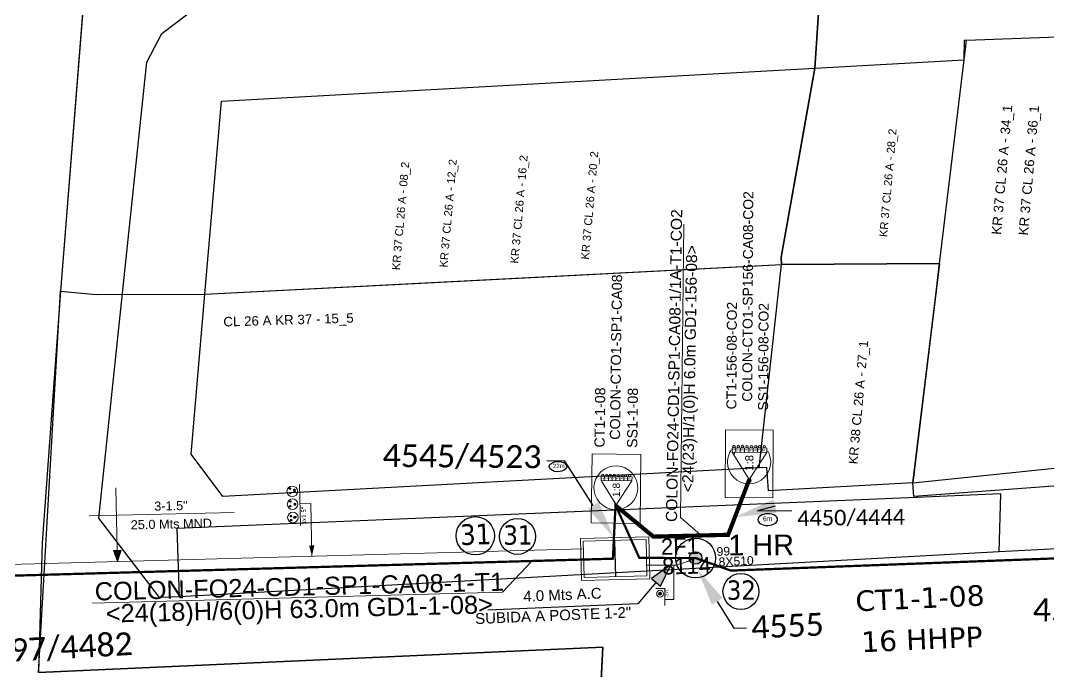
# Model space of a CAD drawing. Header units: millimetres. Extents: x -76.52126 to -76.51707, y 3.41842 to 3.42185.
# Drawn here: x -76.5195716 to -76.5191684, y 3.4200251 to 3.4202805 of the extents above; entities that cross this region are included whole.
import ezdxf
from ezdxf import colors
from ezdxf.entities.mleader import LeaderData, LeaderLine
from ezdxf.enums import TextEntityAlignment as Align
from ezdxf.math import Vec2, Vec3

# ---------------------------------------------------------------- set-up
doc = ezdxf.new("R2010")
doc.units = ezdxf.units.MM
doc.linetypes.add('DASHED', pattern=[0.75, 0.5, -0.25])
for name, color, linetype in [('ABSCISA 24H', 3, 'Continuous'), ('ABSCISA 24H - COUBICADO', 3, 'Continuous'), ('CAM 2F1 ATP', 30, 'Continuous'), ('CARTOGRAFIA', 252, 'Continuous'), ('COBERTURA CTO', 30, 'Continuous'), ('DUC_UTILIZAR', 1, 'Continuous'), ('DUCTO ATP', 6, 'Continuous'), ('DUCTOS ATP', 30, 'Continuous'), ('DUCTOS TLF', 4, 'Continuous'), ('HERRAJERIA', 30, 'Continuous'), ('PLACAS ZONA ABIERTA', 8, 'Continuous'), ('POSTE EMCALI ENERGIA', 7, 'Continuous'), ('PUNTO CARTERA', 7, 'Continuous'), ('PUNTO CARTERA - COUBICADO', 60, 'Continuous'), ('RESERVA F.O 24', 3, 'Continuous'), ('RESERVA F.O 24 - COUBICADO', 3, 'Continuous'), ('SUBIDA A POSTE ATP EXISTENTE', 30, 'Continuous')]:
    doc.layers.add(name, color=color, linetype=linetype)
for name, color, linetype, lineweight in [('CANALIZACION ATP', 30, 'Continuous', 0), ('CB 144 H CAN', 5, 'Continuous', 60), ('CB 24 H AER', 3, 'DASHED', 60), ('CB 24 H CAN', 3, 'Continuous', 60), ('CB 24 H CAN - COUBICADO', 3, 'Continuous', 0), ('CB 288 H CAN_FEE', 15, 'Continuous', 60), ('CB 48 H CAN', 1, 'Continuous', 60), ('CTO CAMARA', 1, 'Continuous', 15), ('CTO CAMARA - COUBICADO', 1, 'Continuous', 15), ('Distancia ATP-CAN', 30, 'Continuous', 20), ('MARQUILLA F.O 24', 3, 'Continuous', 0), ('MARQUILLA F.O 24 - COUBICADO', 3, 'Continuous', 0)]:
    doc.layers.add(name, color=color, linetype=linetype, lineweight=lineweight)
doc.styles.add('Arial', font='arial.ttf')
doc.styles.add('BOOK', font='BKANT.TTF')
doc.styles.add('Legend', font='calibri.ttf')
doc.styles.get("Standard").update_dxf_attribs({"font": 'arial.ttf'})
doc.styles.add('style2', font='verdana.ttf', dxfattribs={"height": 0.1})
doc.styles.add('TAHOMA', font='tahoma.ttf')
doc.styles.add('TEXT CENTRAL OLT', font='tahomabd.ttf', dxfattribs={"height": 1})
doc.styles.add('TEXT SCL GRANDES', font='tahoma.ttf', dxfattribs={"height": 14})
doc.styles.add('TXT CTO Y SS', font='arial.ttf', dxfattribs={"height": 0.5})
doc.linetypes.add('CERCA_LINE', pattern='A,12.7,-5.08,["X",Standard,S=2.54,R=0,X=-2.54,Y=-1.27],-2.08', length=19.86)

# ---------------------------------------------------------------- blocks, each defined once
blk = doc.blocks.new('MARQUILLA 24')
at = {"layer": 'MARQUILLA F.O 24', "style": 'Arial'}
for tag, oblique, p in [('IDENTIFICACIONCABLEFIBRA', 8.300879983380582e-09, (-0.1815160179795968, 0.4101931208408545)), ('CAPACIDADFIBRA', 1.383453351877506e-09, (-0.2074468646844706, -0.5398237440824574))]:
    blk.add_attdef(tag, text='', height=0.7, dxfattribs=dict(at, oblique=oblique)).set_placement(p, align=Align.MIDDLE)
blk = doc.blocks.new('PUNTO CARTERA')
blk.add_circle((-5.020778246489499e-07, 5.015703301580743e-07), 1.85590673389413e-05)
at = {"style": 'TAHOMA'}
blk.add_attdef('11', (-1.506643124571383e-05, -8.025511332387936e-06), '', height=2e-05, dxfattribs=at)
blk = doc.blocks.new('CAM 2F1 ATP')
blk.add_line((-0.0004297534469515085, 0.6309855398721993), (0.0004297534469515085, -0.6309855398721993))
at = {"lineweight": 0}
for points in [[(-1.192588195969436, 0.7301736043735652), (1.191592472531691, 0.731797428983461), (1.192588195969436, -0.730173604373565), (-1.191592472531691, -0.731797428983461)], [(-1.092520110891201, 0.6302417358383536), (1.091660603997298, 0.631729343906045), (1.092520110891201, -0.6302417358383536), (-1.091660603997298, -0.631729343906045)]]:
    blk.add_lwpolyline(points, close=True, dxfattribs=at)
at = {"lineweight": 0, "style": 'BOOK'}
for tag, p in [('2F1', (1.604285785113461, 0.08862887951545417)), ('CODIGO', (1.628815294941887, -0.5982124407310039))]:
    blk.add_attdef(tag, p, '', height=0.5725093120969081, rotation=0.03902316617520105, dxfattribs=at)
blk = doc.blocks.new('POSTE EMCALI ENERGIA')
h = blk.add_hatch(color=0)
h.dxf.hatch_style = 1
edge = h.paths.add_edge_path()
edge.add_arc((0, 0), 0.4317225846467996, 0, 360)
at = {"color": 0}
for radius in [1.37560418800724, 0.4317225846467996]:
    blk.add_circle((0, 0), radius, dxfattribs=at)
for tag, p in [('NODO', (1.750531847689672, -1.245275313217235)), ('CONSEC', (1.750531847689672, -2.745275313217235))]:
    blk.add_attdef(tag, p, '', height=1, dxfattribs=at)
blk = doc.blocks.new('*U25')
at = {"layer": 'CTO CAMARA', "lineweight": 0}
h = blk.add_hatch(color=256, dxfattribs=at)
h.dxf.hatch_style = 1
edge = h.paths.add_edge_path()
edge.add_arc((1.325059926928549, -0.06775560511829948), 0.05471359921872897, -0.1242499693410087, 359.875750030659)
edge = h.paths.add_edge_path()
edge.add_arc((1.324644444462019, -0.259348042553337), 0.05471359921872897, -0.1242499693410087, 359.875750030659)
edge = h.paths.add_edge_path()
edge.add_arc((1.324257713577772, -0.4376821931209696), 0.05471359921872897, -0.1242499693410087, 359.875750030659)
edge = h.paths.add_edge_path()
edge.add_arc((1.323829743126707, -0.6350332451515994), 0.05471359921872897, -0.1242499693410087, 359.875750030659)
edge = h.paths.add_edge_path()
edge.add_arc((1.323402879320893, -0.8318739871731067), 0.05471359921872897, -0.1242499693410087, 359.875750030659)
edge = h.paths.add_edge_path()
edge.add_arc((1.322995082815996, -1.019922178480793), 0.05471359921872897, -0.1242499693410087, 359.875750030659)
edge = h.paths.add_edge_path()
edge.add_arc((1.322645065001555, -1.181326742130707), 0.05471359921872897, -0.1242499693410087, 359.875750030659)
edge = h.paths.add_edge_path()
edge.add_arc((1.322190041540005, -1.391152814495636), 0.05471359921872897, -0.1242499693410087, 359.875750030659)
h = blk.add_hatch(color=1, dxfattribs=at)
h.dxf.hatch_style = 1
edge = h.paths.add_edge_path()
edge.add_arc((-0.1690040834108331, -0.7473289078032774), 0.05194566183112925, -0.1242499693410087, 359.875750030659)
at = {"layer": 'CTO CAMARA', "color": 1, "lineweight": 0}
for p, q in [((-0.1196403941688686, -0.7434000519422153), (1.070323072090815, 0.01119598443480463)), ((1.067039100031804, -1.503150015554647), (1.070323072090815, 0.01119598443480463)), ((1.070323072090815, 0.01119598443480463), (1.270505792351454, 0.01076187330033385)), ((1.270505792351454, 0.01076187330033385), (1.267221820292442, -1.503584126689114)), ((1.270164294645745, -0.1467137919467252), (1.270505792351454, 0.01076187330033385)), ((1.069547778529217, -0.346317015897176), (1.269730498789856, -0.3467511270316468)), ((1.069981574385107, -0.146279680812258), (1.270164294645745, -0.1467137919467252)), ((-0.1196403941688686, -0.7434000519422153), (1.067039100031804, -1.503150015554647)), ((1.068338687597848, -0.9038680494142906), (1.268521407858486, -0.9043021605487578)), ((1.068754023218143, -0.7123433275392461), (1.268936743478782, -0.7127774386737133)), ((1.069141671512824, -0.5335861292730417), (1.269324391773463, -0.534020240407509)), ((1.267221820292442, -1.503584126689114), (1.067039100031804, -1.503150015554647)), ((1.067517243447265, -1.282662582770955), (1.267699963707903, -1.283096693905422)), ((1.067914120345849, -1.099649776005569), (1.268096840606487, -1.100083887140036))]:
    blk.add_line(p, q, dxfattribs=at)
at = {"layer": 'CTO CAMARA', "color": 2, "lineweight": 0, "true_color": 0xf1eb1f}
blk.add_lwpolyline([(-1.022835817502695, 0.4658907759245174), (2.366642744115293, 0.4658907759245174), (2.366642744115293, -1.927156167135918), (-1.022835817502695, -1.927156167135918)], close=True, dxfattribs=at)
at = {"layer": 'CTO CAMARA', "color": 1, "lineweight": 0}
for centre in [(1.324246300713624, -0.4380211975662878), (1.324633031597883, -0.259687046993113), (1.325048514064401, -0.06809460956361768), (1.322983669951871, -1.020261182915027), (1.323391466456769, -0.8322129916073404), (1.323818330262583, -0.6353722495858332), (1.32217862867588, -1.39149181892987), (1.322633652137418, -1.181665746570483)]:
    blk.add_circle(centre, 0.05471359921872897, dxfattribs=at)
at = {"layer": 'CTO CAMARA', "color": 2, "lineweight": 0, "true_color": 0xf1eb1f}
blk.add_ellipse((0.7157520878451802, -0.7186585830625329), major_axis=(-0.572424804231445, 0.9095449614430965), ratio=0.9999999690973763, start_param=4.159629210123316, end_param=10.4428145173029, dxfattribs=at)
at = {"layer": 'CTO CAMARA', "lineweight": 0, "attachment_point": 1, "rotation": 359.875750030659}
for s, width, heights, insert, char_height in [('\\pxsm0.95;1\\P2\\P3\\P4\\P5\\P6\\P7\\P8', 12.01395749957801, [52.35627762601921], (1.139897655768249, -0.008004694905688226), 0.1174596764261007), ('1:8', 8.215003159624752, [0], (0.2624398250029696, -0.5588999283113925), 0.3585048917005609)]:
    blk.add_mtext_dynamic_manual_height_columns(s, width=width, gutter_width=4.760265510852324, heights=heights, dxfattribs=dict(at, insert=insert, char_height=char_height))
at = {"layer": 'CTO CAMARA', "lineweight": 0, "style": 'TXT CTO Y SS'}
for tag, p in [('CTONAME', (2.681369665861634, -0.136703881034486)), ('OSPCTONAME', (3.073088283560687, -0.8875995007968848)), ('SSNAME', (2.682492887513054, -1.73835638889818))]:
    blk.add_attdef(tag, p, '', height=0.5, dxfattribs=at)
blk = doc.blocks.new('*U38')
at = {"layer": 'Distancia ATP-CAN'}
h = blk.add_hatch(color=256, dxfattribs=at)
h.dxf.hatch_style = 1
h.paths.add_polyline_path([(0.006538221694514754, 0.5053123597745937), (0.02635002186374757, 0.5668137986605174), (-0.016396207781383, 0.5657188689900722)])
for points in [[(0.004976907041182282, 0.566266333825295), (-0.003840937524441111, 0.9105163975065164)], [(-0.1499508159328696, 0.7567246440492059), (0.6452837780359657, 0.7770942990838008)]]:
    blk.add_lwpolyline(points, dxfattribs=at)
blk.add_lwpolyline([(-0.01639620778138299, 0.5657188689900722), (0.02635002186374757, 0.5668137986605174), (0.006538221694514747, 0.5053123597745937)], close=True, dxfattribs=at)
at = {"layer": 'Distancia ATP-CAN', "linetype": 'CERCA_LINE', "ltscale": 0.5}
for tag, p in [('DUCTOS', (0.2993895068624802, 0.7882408987469119)), ('TOTAL', (0.3019501318787744, 0.6882736881249992))]:
    blk.add_attdef(tag, text='', height=0.04999999999999999, rotation=1.467290438801837, dxfattribs=at).set_placement(p, align=Align.CENTER)
at = {"layer": 'Distancia ATP-CAN', "linetype": 'CERCA_LINE', "ltscale": 0.5, "flags": 1}
for tag, rotation, p in [('A.C', 1.467290438801837, (0.3034865068885508, 0.6282933617518506)), ('A.D', 1.467290438801837, (0.3050228818983273, 0.5683130353787025)), ('A.T', 354.8594824787784, (0.2754977398819959, 0.4747317219280265))]:
    blk.add_attdef(tag, text='', height=0.02999999999999999, rotation=rotation, dxfattribs=at).set_placement(p, align=Align.CENTER)
blk = doc.blocks.new('*U37')
at = {"layer": 'DUCTO ATP'}
h = blk.add_hatch(color=0, dxfattribs=at)
h.dxf.hatch_style = 1
h.paths.add_polyline_path([(-2.985141617888664, -0.6042334001163474), (-2.385141617888664, -0.4542334001163474), (-2.385141617888664, -0.7542334001163474)])
at = {"layer": 'DUCTO ATP', "color": 0, "lineweight": 13, "ltscale": 0.13}
blk.add_lwpolyline([(1.107376359781028, 0), (-1.243818729771647, 0)], dxfattribs=at)
at = {"layer": 'DUCTO ATP', "color": 0, "linetype": 'Continuous', "lineweight": 13}
for points in [[(-0.0009702597653813427, -0.6081425711984594), (-0.0009702597653813427, 0)], [(-2.985141617888664, -0.6042334001163474), (-0.0009702597653813427, -0.6081425711984594)]]:
    blk.add_lwpolyline(points, dxfattribs=at)
at = {"layer": 'DUCTO ATP', "lineweight": 5}
for centre in [(-0.7723554384106137, 0.4244526188031159), (-0.01631735676028256, 0.4244526188031159), (0.7147962849189753, 0.4244526188031159)]:
    blk.add_circle(centre, 0.3, dxfattribs=at)
at = {"layer": 'DUCTO ATP', "color": 0, "lineweight": 5}
for centre in [(-0.7723554384106137, 0.4244526188031159), (-0.01631735676028256, 0.4244526188031159), (0.7147962849189753, 0.4244526188031159)]:
    blk.add_circle(centre, 0.3, dxfattribs=at)
at = {"layer": 'CB 144 H CAN', "style": 'TEXT CENTRAL OLT'}
for tag, p in [('1-FO144', (-0.7523556293151444, 0.08189947944828901)), ('2-FO144', (-0.0121723592205365, 0.08223088731481276)), ('3-FO144', (0.7977648562896986, 0.09810537127640373))]:
    blk.add_attdef(tag, text='', height=0.4, dxfattribs=at).set_placement(p, align=Align.CENTER)
at = {"layer": 'CB 24 H CAN', "style": 'TEXT CENTRAL OLT'}
for tag, p in [('1-FO24', (-0.9171541704471409, 0.3247838459023011)), ('2-FO24', (-0.1309397963869423, 0.3588511753707948)), ('3-FO24', (0.6177379512382877, 0.3267974882463953))]:
    blk.add_attdef(tag, text='', height=0.4, dxfattribs=at).set_placement(p, align=Align.CENTER)
at = {"layer": 'CB 288 H CAN_FEE', "style": 'TEXT CENTRAL OLT'}
for tag, p in [('1-FO288', (-0.7780896570322975, 0.1329571390732571)), ('2-FO288', (-0.0380266784135701, 0.08693616394874937)), ('3-FO288', (0.7223768544146827, 0.0909010077268757))]:
    blk.add_attdef(tag, text='', height=0.4, dxfattribs=at).set_placement(p, align=Align.CENTER)
at = {"layer": 'CB 48 H CAN', "style": 'TEXT CENTRAL OLT'}
for tag, p in [('1-FO48', (-0.6977269022283772, 0.3279586819809008)), ('2-FO48', (0.1383467982891893, 0.3407891302691581)), ('3-FO48', (0.8697452194046043, 0.3510047489741837))]:
    blk.add_attdef(tag, text='', height=0.4, dxfattribs=at).set_placement(p, align=Align.CENTER)
at = {"layer": 'DUCTO ATP', "color": 0, "ltscale": 8, "insert": (-1.194086944131868, -0.06812105514245559), "char_height": 0.2542719210013433, "attachment_point": 1, "rotation": 359.7974862534491, "style": 'TEXT SCL GRANDES'}
blk.add_mtext_dynamic_manual_height_columns('3x1.5"', width=0.8196790788800293, gutter_width=32.6684119218409, heights=[0], dxfattribs=at)
at = {"layer": 'DUCTOS TLF', "color": 0}
for tag, p in [('ANDÉN', (-0.7474309984395404, 0.813274030225382)), ('MEDIO', (-0.01631735676028256, 0.813274030225382)), ('CALLE', (0.7397207248900486, 0.813274030225382))]:
    blk.add_attdef(tag, text='', height=0.075, dxfattribs=at).set_placement(p, align=Align.MIDDLE)
blk = doc.blocks.new('*U33')
at = {"layer": 'SUBIDA A POSTE ATP EXISTENTE'}
h = blk.add_hatch(color=256, dxfattribs=at)
h.dxf.hatch_style = 1
h.paths.add_polyline_path([(0.4801670416207708, 0.3802003615067129), (0.4136587840468669, 0.4680560929118073), (0.3801394113355158, 0.4264221209470182)])
for points in [[(0.2951442514444834, 0.5291615960787559), (-0.3973593192051612, 0.4269911275592795)], [(0.3968990976911916, 0.4472391069294133), (0.2951442514444834, 0.5291615960787561)]]:
    blk.add_lwpolyline(points, dxfattribs=at)
blk.add_lwpolyline([(0.3801394113355158, 0.4264221209470182), (0.4136587840468669, 0.4680560929118073), (0.4801670416207708, 0.3802003615067129)], close=True, dxfattribs=at)
at = {"layer": 'SUBIDA A POSTE ATP EXISTENTE', "linetype": 'CERCA_LINE', "ltscale": 0.5}
for tag, p in [('SB', (-0.1062565077009142, 0.5336091215746191)), ('DISTANCIA', (-0.04667997422650563, 0.4466646648142701))]:
    blk.add_attdef(tag, text='', height=0.04999999999999978, rotation=8.392747898120936, dxfattribs=at).set_placement(p, align=Align.CENTER)
blk = doc.blocks.new('DUC_UTILIZAR')
at = {"layer": 'DUC_UTILIZAR', "lineweight": 5}
h = blk.add_hatch(color=0, dxfattribs=at)
edge = h.paths.add_edge_path()
edge.add_arc((3.734103195540683e-07, -1.173386832409307e-05), 0.1373816321395313, 0, 360)
at = {"layer": 'DUC_UTILIZAR', "color": 0, "lineweight": 5}
blk.add_circle((3.734103195540683e-07, -1.173386832409307e-05), 0.1373816321395313, dxfattribs=at)
blk.add_circle((3.734103195540683e-07, -1.173386832409307e-05), 0.1373816321395313, dxfattribs=at)
blk = doc.blocks.new('RESERVA 24')
at = {"layer": 'RESERVA F.O 24', "color": 3, "linetype": 'ByBlock', "lineweight": 30}
blk.add_ellipse((0, 0), major_axis=(1.155851281713483, 0.0003712607545550343), ratio=0.5873088644412812, dxfattribs=at)
at = {"layer": 'RESERVA F.O 24', "lineweight": 0, "style": 'BOOK'}
blk.add_attdef('RESERVA', (1.280572414631024, 0.8326158835552633), '', height=0.5725093120969081, rotation=0.03902316826273409, dxfattribs=at)
blk = doc.blocks.new('*U159')
at = {"layer": 'CTO CAMARA - COUBICADO', "lineweight": 0}
h = blk.add_hatch(color=1, dxfattribs=at)
h.dxf.hatch_style = 1
edge = h.paths.add_edge_path()
edge.add_arc((1.536203922760265, 0.03099031898326743), 0.06271003127876307, -0.1242499694207021, 359.8757500305794)
edge = h.paths.add_edge_path()
edge.add_arc((1.535727717227942, -0.1886034916218797), 0.06271003127876307, -0.1242499694207021, 359.8757500305794)
edge = h.paths.add_edge_path()
edge.add_arc((1.53528446534439, -0.3930013071525629), 0.06271003127876307, -0.1242499694207021, 359.8757500305794)
edge = h.paths.add_edge_path()
edge.add_arc((1.534793946701043, -0.6191953580395513), 0.06271003127876307, -0.1242499694207021, 359.8757500305794)
edge = h.paths.add_edge_path()
edge.add_arc((1.534304696439008, -0.8448045167364491), 0.06271003127876307, -0.1242499694207021, 359.8757500305794)
edge = h.paths.add_edge_path()
edge.add_arc((1.533837300185056, -1.060336087078586), 0.06271003127876307, -0.1242499694207021, 359.8757500305794)
edge = h.paths.add_edge_path()
edge.add_arc((1.533436127012479, -1.245330044335251), 0.06271003127876307, -0.1242499694207021, 359.8757500305794)
edge = h.paths.add_edge_path()
edge.add_arc((1.532914601541066, -1.485822348787597), 0.06271003127876307, -0.1242499694207021, 359.8757500305794)
at = {"layer": 'CTO CAMARA - COUBICADO', "color": 1, "lineweight": 0}
for p, q in [((-0.1196403941594184, -0.7434000519437269), (1.244237092518247, 0.1214807403981375)), ((1.070323072090815, 0.01119598443480463), (1.270505792351454, 0.01076187330033385)), ((1.240473165575182, -1.61418802170866), (1.244237092518247, 0.1214807403981375)), ((1.244237092518247, 0.1214807403981375), (1.473676661995356, 0.1209831836045758)), ((1.473676661995356, 0.1209831836045758), (1.46991273505229, -1.614685578498584)), ((1.473285254154703, -0.05950766390506956), (1.473676661995356, 0.1209831836045758)), ((1.242883029392047, -0.5029216728738994), (1.472322598869155, -0.5034192296638231)), ((1.243348489244468, -0.2882830432621724), (1.472788058721576, -0.288780600055734)), ((1.243845684684871, -0.05901010711514587), (1.473285254154703, -0.05950766390506956)), ((-0.1196403941594184, -0.7434000519437269), (1.240473165575182, -1.61418802170866)), ((1.241962688798608, -0.9273205631956536), (1.471402258275717, -0.9278181199855773)), ((1.242438726023479, -0.7078043648265613), (1.471878295493312, -0.708301921616485)), ((1.241021189989638, -1.361476191306256), (1.470460759466746, -1.36197374809618)), ((1.241476070737932, -1.151715930592591), (1.470915640207764, -1.152213487386152)), ((1.46991273505229, -1.614685578498584), (1.240473165575182, -1.61418802170866))]:
    blk.add_line(p, q, dxfattribs=at)
at = {"layer": 'CTO CAMARA - COUBICADO', "color": 7}
for points in [[(-1.022835817502695, 0.4658907759245174), (2.366642744115293, 0.4658907759245174), (2.366642744115293, -1.927156167135918), (-1.022835817502695, -1.927156167135918)], [(-1.022835817502695, 0.4658907759281554), (2.366642744125798, 0.4658907759208795), (2.366642744118522, -1.927156167138865), (-1.022835817502695, -1.927156167131589)]]:
    blk.add_lwpolyline(points, close=True, dxfattribs=at)
for points in [[(1.364387577506946, 0.1648602354822195, 0.1505749831499368), (0.7541708233238893, 0.3528901601190135, 0.9999999999999999), (0.7541708233238893, -1.815486710883679, 0.1369944687090537), (1.315851618475804, -1.658648936151994, 0.1369944687090537)], [(-0.02062998266954708, -0.806789667168605), (-0.1747200774207016, -0.806789667168605, -0.9999999999999999), (-0.1747200774207016, -0.686999033497532), (-0.03069856545515393, -0.686999033497532)]]:
    blk.add_lwpolyline(points, format="xyb", dxfattribs=at)
blk.add_lwpolyline([(-0.1077550774370906, -0.806789667168605), (-0.1747200774207016, -0.806789667168605, -1), (-0.1747200774207016, -0.686999033497532), (-0.1077550774298146, -0.686999033497532, 2.618033988749876)], format="xyb", close=True, dxfattribs=at)
at = {"layer": 'CTO CAMARA - COUBICADO', "color": 1, "lineweight": 0}
for centre in [(1.536190841890871, 0.0306017687931579), (1.535271384482272, -0.3933898573463104), (1.535714636365825, -0.1889920418083513), (1.533824219322938, -1.060724637261419), (1.534291615584166, -0.8451930669156447), (1.534780865846201, -0.6195839082151089), (1.532901520686224, -1.486210898966792), (1.533423046150361, -1.245718594518085)]:
    blk.add_circle(centre, 0.06271003127876307, dxfattribs=at)
at = {"layer": 'CTO CAMARA - COUBICADO', "color": 1, "lineweight": 0, "attachment_point": 1, "rotation": 359.8757500305793}
for s, width, heights, insert, char_height in [('\\pxsm0.95;1\\P2\\P3\\P4\\P5\\P6\\P7\\P8', 13.76980606902521, [60.00818543195703], (1.323980051869526, 0.09947386789880497), 0.134626493008209), ('1:8', 9.415631807290437, [0], (0.3182811251226809, -0.5319351019292391), 0.4109006406662423)]:
    blk.add_mtext_dynamic_manual_height_columns(s, width=width, gutter_width=5.455981754872038, heights=heights, dxfattribs=dict(at, insert=insert, char_height=char_height))
at = {"layer": 'CTO CAMARA - COUBICADO', "lineweight": 0, "style": 'TXT CTO Y SS'}
for tag, p in [('CTONAME', (3.393828262195335, -0.07732811252618516)), ('OSPCTONAME', (3.784705469444758, -0.866872082913543)), ('SSNAME', (3.343617270636394, -1.666671963947932))]:
    blk.add_attdef(tag, p, '', height=0.5, dxfattribs=at)

msp = doc.modelspace()

# ---------------------------------------------------------------- hatches: boundary and pattern name
at = {"layer": 'DUC_UTILIZAR', "lineweight": 5}
h = msp.add_hatch(color=3, dxfattribs=at)
h.set_gradient(color1=(249, 6, 6), color2=(249, 11, 11), one_color=1, tint=0.5099999904632568)
edge = h.paths.add_edge_path()
edge.add_arc((-76.51932075203159, 3.420055579706362), 5.606307288506988e-07, -89.98021328155318, 270.01978671844677, ccw=False)
h = msp.add_hatch(color=3, dxfattribs=at)
h.set_gradient(color1=(249, 6, 6), color2=(249, 11, 11), one_color=1, tint=0.5099999904632568)
edge = h.paths.add_edge_path()
edge.add_arc((-76.51932075203159, 3.420055579706362), 5.606307288506988e-07, -89.98021328155318, 270.01978671844677, ccw=False)

# ---------------------------------------------------------------- linework, layer by layer
at = {"layer": 'CANALIZACION ATP'}
for points in [[(-76.51963349358276, 3.420065431556572), (-76.51935081253552, 3.420073255700158)], [(-76.5193260268991, 3.420066787373301), (-76.5193141776869, 3.420066823744376), (-76.51930612275841, 3.420069630279085)]]:
    msp.add_lwpolyline(points, dxfattribs=at)
at = {"layer": 'CARTOGRAFIA'}
for points in [[(-76.51950936731959, 3.420054422706583), (-76.51951710736688, 3.4200540626922), (-76.51954086755944, 3.420085292964925), (-76.51952205740457, 3.420264124419758), (-76.51951620737458, 3.420275464494464), (-76.51950594728481, 3.420283114581819), (-76.51949334717432, 3.420285364569848), (-76.51948866714741, 3.420284644570186), (-76.5190187733046, 3.420303094739777)], [(-76.51916297709471, 3.420098104034535), (-76.51922117157159, 3.420093720997668), (-76.51922158557358, 3.420099166033308), (-76.51927827704134, 3.420096006987135), (-76.51927888903668, 3.420105160083606), (-76.51928188571259, 3.420105000449096), (-76.5194922627947, 3.420093792971441), (-76.51950464689656, 3.420110290128489), (-76.51949928595644, 3.420173119943341), (-76.51949282078789, 3.420248891242066), (-76.51926002489421, 3.420261851352391), (-76.51920145918342, 3.420265109118757), (-76.51920135340555, 3.420272777454214), (-76.51920052550344, 3.42027280728564), (-76.51914691196947, 3.42027473945984)], [(-76.5192005255762, 3.420272807314744), (-76.51914691204223, 3.420274739488944), (-76.5191480370508, 3.420264857428831)], [(-76.51920145925618, 3.420265109147861), (-76.5192005255762, 3.420272807314744)], [(-76.5194992860292, 3.420173119972445), (-76.5194928208752, 3.420248891300274), (-76.51926002496697, 3.420261851381495)], [(-76.51927308407397, 3.420184729752348), (-76.51927328208188, 3.420187699798246), (-76.51926002496697, 3.420261851381495)], [(-76.51926002496697, 3.420261851381495), (-76.51920145925618, 3.420265109147861)], [(-76.51921115794761, 3.420185143084948), (-76.51920145925618, 3.420265109147861)], [(-76.51921292191622, 3.420170598969547), (-76.51921115794761, 3.420185143084948)], [(-76.51940423326818, 3.420178000073632), (-76.51929559326749, 3.420183577764531)], [(-76.51929559326749, 3.420183577764531), (-76.51927308407397, 3.420184729752348)], [(-76.51928188578535, 3.4201050004782), (-76.51927308407397, 3.420184729752348)], [(-76.5194992860292, 3.420173119972445), (-76.51940423326818, 3.420178000073632)], [(-76.51928188578535, 3.4201050004782), (-76.51949226286746, 3.420093793029649), (-76.51950464696932, 3.420110290157593), (-76.5194992860292, 3.420173119972445)], [(-76.51922158564633, 3.420099166062412), (-76.51921292191622, 3.420170598969547)], [(-76.51916426419706, 3.420112225183969), (-76.51916297718202, 3.420098104063639), (-76.51922117164435, 3.420093721026772), (-76.51922158564633, 3.420099166062412)], [(-76.51922158564633, 3.420099166062412), (-76.5192782771141, 3.420096007045343), (-76.519278889124, 3.42010516011271), (-76.51928188578535, 3.4201050004782)], [(-76.5192201949489, 3.420093303008455), (-76.51951026731189, 3.420081152915939), (-76.51950936731959, 3.420054422706583)], [(-76.51918707467343, 3.420094743036882), (-76.5192201949489, 3.420093303008455)], [(-76.51918779468764, 3.420071972840217), (-76.51918707467343, 3.420094743036882)], [(-76.5191625944812, 3.420073322850497), (-76.51918779468764, 3.420071972840217)], [(-76.51918779468764, 3.420071972840217), (-76.51950936731959, 3.420054422706583)]]:
    msp.add_lwpolyline(points, dxfattribs=at)
at = {"layer": 'CB 24 H AER', "ltscale": 3e-05, "const_width": 8.916348428658831e-07}
msp.add_lwpolyline([(-76.51930684236112, 3.420069593833989), (-76.5192929906628, 3.420064664629321), (-76.51912319619983, 3.420071047044817), (-76.51885423719739, 3.420086151080582), (-76.51884698224951, 3.420105374642648), (-76.51883938734824, 3.420092753906029), (-76.51876947053131, 3.420127000066619), (-76.51873396088082, 3.420007560545336), (-76.51872712389519, 3.419874232631213), (-76.5187409188436, 3.419865009242653)], dxfattribs=at)
at = {"layer": 'CB 24 H CAN', "ltscale": 2, "const_width": 8.916348428658831e-07}
msp.add_lwpolyline([(-76.51962480684267, 3.420065667404765), (-76.51961648895872, 3.420061478547562), (-76.51933927743866, 3.420069329768087), (-76.51933824366176, 3.420090329338171), (-76.51932890674543, 3.42006963720041), (-76.51930684236112, 3.420069593833989)], dxfattribs=at)
at = {"layer": 'CB 24 H CAN - COUBICADO', "const_width": 1.629947985712686e-06}
msp.add_lwpolyline([(-76.5192857916762, 3.420100368497161), (-76.51929406828248, 3.420078710499345), (-76.51932340864917, 3.420077998580244), (-76.51933817493592, 3.42009017703043)], dxfattribs=at)
at = {"layer": 'COBERTURA CTO'}
for points in [[(-76.51873269513743, 3.420218688642647), (-76.51884869179241, 3.420485867939906), (-76.51896465153476, 3.420468266953661), (-76.5190733266183, 3.420461016311831), (-76.51905961411939, 3.420641409443645), (-76.51910983456327, 3.420630744336789), (-76.51916943844952, 3.420618079450263), (-76.51922617455892, 3.42060612044804), (-76.51925169374516, 3.420388246140986), (-76.51926002495605, 3.420261851356029), (-76.5192659610137, 3.420228649275284), (-76.51927328208188, 3.420187699798246), (-76.51927308702687, 3.420184727347417), (-76.5192111608514, 3.420185140682745), (-76.51922158848646, 3.420099163561074), (-76.51916362346236, 3.420105162113371), (-76.5191642669626, 3.420112222664441), (-76.51910042894013, 3.42011573651723), (-76.51904002984628, 3.420119061109629), (-76.519031326213, 3.420199005271), (-76.51892037752913, 3.42020318734046), (-76.51878775649601, 3.420212168520605)], [(-76.51924422162045, 3.42045204126441), (-76.5194736268233, 3.420437350629411), (-76.51953495020751, 3.420438891527168), (-76.51955598659805, 3.420174288330029), (-76.51954192390912, 3.420173003515968), (-76.5194992890876, 3.420173117529314), (-76.51927308702687, 3.420184727347417), (-76.5192111608514, 3.420185140680017), (-76.51927308702687, 3.420184727347417), (-76.51927328208188, 3.420187699798246), (-76.5192659610992, 3.42022864856133), (-76.51926002496697, 3.420261851381495), (-76.5192516937397, 3.420388246178275)], [(-76.51995680852923, 3.419778379985813), (-76.51995238038143, 3.41983634654059), (-76.51994839949583, 3.419888458182298), (-76.51994448593831, 3.419939688472708), (-76.51994057859264, 3.419990837418821), (-76.51993069393319, 3.419991278866631), (-76.51971133519436, 3.420001075717094), (-76.51970497485235, 3.420069200620103), (-76.51968905438588, 3.420237350375258), (-76.5196852207493, 3.420302024381611), (-76.51954546840278, 3.420306589928598), (-76.51955598659805, 3.420174288330029), (-76.51956313125737, 3.420075528290338), (-76.51956461762637, 3.420024624701339), (-76.51934321415428, 3.420034639347589), (-76.51935331683234, 3.419834080703707), (-76.51954422341367, 3.419825337573796), (-76.51955285445291, 3.419825255119006), (-76.51966485124575, 3.419791504837461)], [(-76.51914495107047, 3.419765404442272), (-76.51920872231238, 3.419760571951313), (-76.5192083162994, 3.419764317093152), (-76.51926431634746, 3.419760119881515), (-76.51932240254536, 3.41975576632319), (-76.5193142684704, 3.419835874941212), (-76.51935335183333, 3.419834079100267), (-76.51935058155794, 3.419888381472786), (-76.51934603624176, 3.419978615216108), (-76.51934321415428, 3.420034639347589), (-76.51956461762637, 3.420024624701339), (-76.51955598659805, 3.420174288330029), (-76.51954192390912, 3.420173003515968), (-76.51949928916036, 3.420173117558418), (-76.51927308702687, 3.420184727347417), (-76.5192111608514, 3.420185140680017), (-76.51922158848828, 3.420099163594726), (-76.51916362346236, 3.420105162113371), (-76.51916426706447, 3.420112222721739), (-76.51910042902927, 3.420115736577257), (-76.51911634202332, 3.420052216650559), (-76.51914162239626, 3.419788666976613)]]:
    msp.add_lwpolyline(points, close=True, dxfattribs=at)
at = {"layer": 'DUCTOS ATP', "lineweight": 13, "ltscale": 0.13}
for points in [[(-76.51931537965977, 3.420066820054928), (-76.51931536352413, 3.420053285088244), (-76.51931889678768, 3.420053279625997)], [(-76.5193188947134, 3.420051014215116), (-76.51931889700211, 3.42005764162293), (-76.51932241706743, 3.420057640407298)]]:
    msp.add_lwpolyline(points, dxfattribs=at)
at = {"layer": 'DUCTOS ATP', "lineweight": 5}
msp.add_circle((-76.51932075203159, 3.420055579706362), 1.347958840324557e-06, dxfattribs=at)
msp.add_circle((-76.51932075203159, 3.420055579706362), 1.347958840324557e-06, dxfattribs=at)
at = {"layer": 'MARQUILLA F.O 24'}
msp.add_lwpolyline([(-76.51954353224626, 3.420051824284662), (-76.51938263264513, 3.420056163365621), (-76.51937111134046, 3.420068312931351)], dxfattribs=at)
at = {"layer": 'MARQUILLA F.O 24 - COUBICADO', "color": 3}
msp.add_lwpolyline([(-76.51931143144886, 3.420200561453497), (-76.51931272493542, 3.42008546018159), (-76.51930413997631, 3.420078093609206)], dxfattribs=at)

# ---------------------------------------------------------------- block references
at = {"layer": 'CAM 2F1 ATP', "xscale": 1.126840394623677e-05, "yscale": 1.126840394623677e-05, "zscale": 1.126840394623677e-05, "rotation": 1.425390162149594}
msp.add_blockref('CAM 2F1 ATP', (-76.5193384032613, 3.420069377828755), dxfattribs=at).add_auto_attribs({'CODIGO': '8114', '2F1': '2F1'})
at = {"layer": 'CTO CAMARA', "xscale": 8e-06, "yscale": 8e-06, "zscale": 8e-06, "rotation": 89.23939970655405}
msp.add_blockref('*U25', (-76.51934392561913, 3.420091491099759), dxfattribs=at).add_auto_attribs({'CTONAME': 'CT1-1-08', 'OSPCTONAME': 'COLON-CTO1-SP1-CA08', 'SSNAME': 'SS1-1-08'})
at = {"layer": 'CTO CAMARA - COUBICADO', "xscale": 7.82727514334344e-06, "yscale": 7.82727514334344e-06, "zscale": 7.82727514334344e-06, "rotation": 89.68582589957303}
msp.add_blockref('*U159', (-76.51929160525054, 3.420101336847836), dxfattribs=at).add_auto_attribs({'CTONAME': 'CT1-156-08-CO2', 'OSPCTONAME': 'COLON-CTO1-SP156-CA08-CO2', 'SSNAME': 'SS1-156-08-CO2'})
at = {"layer": 'Distancia ATP-CAN', "xscale": 7.139387753917255e-05, "yscale": 7.139387753917255e-05, "zscale": 7.139387753917255e-05, "rotation": 359.7432562132413}
msp.add_blockref('*U38', (-76.51953420426536, 3.420032130946481), dxfattribs=at).add_auto_attribs({'DUCTOS': '3-1.5"', 'TOTAL': '25.0 Mts MND'})
at = {"layer": 'DUC_UTILIZAR', "color": 3, "xscale": -4.178767258784979e-06, "yscale": 4.178767258784979e-06, "zscale": 4.178767258784979e-06, "rotation": 90.01978671844668}
msp.add_blockref('DUC_UTILIZAR', (-76.51932075203159, 3.420055579706362), dxfattribs=at)
at = {"layer": 'DUCTOS ATP', "xscale": 6.915711988802309e-06, "yscale": 6.915711988802309e-06, "zscale": 6.915711988802309e-06, "rotation": 91.37931309093895}
msp.add_blockref('*U37', (-76.51946198525467, 3.420090906143637), dxfattribs=at).add_auto_attribs({'1-FO288': '•', '1-FO144': '•', '1-FO48': '•', '1-FO24': '•', '2-FO288': '•', '2-FO144': '•', '2-FO48': '•', '2-FO24': '•', '3-FO288': '•', '3-FO144': '•', '3-FO48': '•', '3-FO24': '•'})
at = {"layer": 'MARQUILLA F.O 24'}
ref = msp.add_blockref('MARQUILLA 24', (-76.51946028631224, 3.420054278281611), dxfattribs=dict(at, xscale=1.016e-05, yscale=1.016e-05, zscale=1.016e-05, rotation=1.378081128010885))
ref.add_attrib('IDENTIFICACIONCABLEFIBRA', 'COLON-FO24-CD1-SP1-CA08-1-T1', dxfattribs={"height": 7.11199999999998e-06, "rotation": 1.378081225036272}).set_placement((-76.51946223021037, 3.420058400285719), align=Align.MIDDLE)
ref.add_attrib('CAPACIDADFIBRA', '<24(18)H/6(0)H 63.0m GD1-1-08>', dxfattribs={"height": 7.11199999999998e-06, "rotation": 1.378081225036272}).set_placement((-76.51946226145957, 3.420048744570096), align=Align.MIDDLE)
at = {"layer": 'MARQUILLA F.O 24 - COUBICADO'}
ref = msp.add_blockref('MARQUILLA 24', (-76.51931164691486, 3.420142684512719), dxfattribs=dict(at, xscale=6.27339142808938e-06, yscale=6.27339142808938e-06, zscale=6.27339142808938e-06, rotation=89.20686118476183))
ref.add_attrib('CAPACIDADFIBRA', '<24(23)H/1(0)H 6.0m GD1-156-08>', dxfattribs={"height": 4.379847343630561e-06, "rotation": 89.03646701112176, "style": 'Arial'}).set_placement((-76.51930861662345, 3.420143882486779), align=Align.MIDDLE)
ref.add_attrib('IDENTIFICACIONCABLEFIBRA', 'COLON-FO24-CD1-SP1-CA08-1/1A-T1-CO2', dxfattribs={"height": 4.379847344134301e-06, "rotation": 89.03646701112176, "style": 'Arial'}).set_placement((-76.51931537340717, 3.420145101921111), align=Align.MIDDLE)
at = {"layer": 'POSTE EMCALI ENERGIA'}
ref = msp.add_blockref('POSTE EMCALI ENERGIA', (-76.51930684236112, 3.42006959383399), dxfattribs=dict(at, xscale=5.681082891849182e-06, yscale=5.681082891849182e-06, zscale=5.681082891849182e-06, rotation=2.861539422970376))
ref.add_attrib('NODO', '8X510', (-76.51929772423027, 3.420066349095901), dxfattribs={"height": 3.408649735109509e-06, "rotation": 2.750768682717909})
ref.add_attrib('CONSEC', '99', (-76.51929852100447, 3.420070393735251), dxfattribs={"height": 3.408649735109509e-06, "rotation": 2.750768682717909})
at = {"layer": 'PUNTO CARTERA', "lineweight": 20}
ref = msp.add_blockref('PUNTO CARTERA', (-76.51937650308099, 3.420077873440221), dxfattribs=dict(at, xscale=0.3794113758997775, yscale=0.3794113758997775, zscale=0.3794113758997775))
ref.add_attrib('11', '31', (-76.51938221945638, 3.420074828469868), dxfattribs={"lineweight": 40, "height": 7.588227517995547e-06, "style": 'TAHOMA'})
ref = msp.add_blockref('PUNTO CARTERA', (-76.5192888639044, 3.420056258913826), dxfattribs=dict(at, xscale=0.3794113758997775, yscale=0.3794113758997775, zscale=0.3794113758997775))
ref.add_attrib('11', '32', (-76.51929458027979, 3.420053213943473), dxfattribs={"lineweight": 40, "height": 7.588227517995547e-06, "style": 'TAHOMA'})
at = {"layer": 'PUNTO CARTERA - COUBICADO', "lineweight": 20}
ref = msp.add_blockref('PUNTO CARTERA', (-76.51939303740176, 3.420078121063727), dxfattribs=dict(at, xscale=0.4049213596334892, yscale=0.4049213596334892, zscale=0.4049213596334892, rotation=1.86099876748054))
ref.add_attrib('11', '31', (-76.51939902936886, 3.420074674956368), dxfattribs={"layer": '0', "lineweight": 40, "height": 8.09842719266979e-06, "rotation": 1.860997892280632, "style": 'TAHOMA'})
at = {"layer": 'RESERVA F.O 24'}
ref = msp.add_blockref('RESERVA 24', (-76.5193608242045, 3.42010547540657), dxfattribs=dict(at, xscale=2.961594036029856e-06, yscale=2.961594036029856e-06, zscale=2.961594036029856e-06, rotation=0.3508753091513411))
ref.add_attrib('RESERVA', '22m', (-76.51936275325725, 3.420104885124615), dxfattribs={"lineweight": 0, "height": 1.695540164277758e-06, "rotation": 0.567289870224281, "style": 'BOOK'})
at = {"layer": 'RESERVA F.O 24 - COUBICADO'}
ref = msp.add_blockref('RESERVA 24', (-76.51927854161438, 3.420084666766989), dxfattribs=dict(at, xscale=-3.360195277488809e-06, yscale=3.360195277488809e-06, zscale=3.360195277488809e-06, rotation=1.660725561803362))
ref.add_attrib('RESERVA', '6m', (-76.51928039331273, 3.420084029285919), dxfattribs={"color": 1, "lineweight": 0, "height": 1.923743086826398e-06, "rotation": 1.497454782815062, "style": 'BOOK'})
at = {"layer": 'SUBIDA A POSTE ATP EXISTENTE'}
ref = msp.add_blockref('*U33', (-76.51936225313179, 3.420090768622723), dxfattribs=dict(at, xscale=-8.418941692803714e-05, yscale=8.418941692803707e-05, zscale=8.418941692803707e-05, rotation=190.809338422529))
ref.add_attrib('DISTANCIA', '4.0 Mts A.C', dxfattribs={"linetype": 'CERCA_LINE', "ltscale": 0.5, "height": 4.209470846401851e-06, "rotation": 2.416590524408753}).set_placement((-76.51935898351284, 3.420053097650295), align=Align.CENTER)
ref.add_attrib('SB', 'SUBIDA A POSTE 1-2"', dxfattribs={"linetype": 'CERCA_LINE', "ltscale": 0.5, "height": 4.209470846401851e-06, "rotation": 2.416590524408753}).set_placement((-76.51936261492375, 3.420044963801654), align=Align.CENTER)

# ---------------------------------------------------------------- texts
at = {"layer": 'COBERTURA CTO', "insert": (-76.51925221524927, 3.420056366174005), "char_height": 8.08010354733235e-06, "attachment_point": 1, "rotation": 2.6545255104075363, "line_spacing_factor": 0.6, "style": 'style2'}
msp.add_mtext_dynamic_manual_height_columns('\\pxqc;CT1-1-08\\P\\P16 HHPP', width=6.646087081172724e-05, gutter_width=0.0006784489986632618, heights=[5.434276855670052e-05], dxfattribs=at)
at = {"layer": 'DUCTOS ATP', "ltscale": 8, "insert": (-76.5193186003887, 3.420057424976538), "char_height": 1.111697558997968e-06, "attachment_point": 7, "rotation": 270.22230046499766, "style": 'TEXT SCL GRANDES'}
msp.add_mtext_dynamic_manual_height_columns('1X2"', width=3.583703727741994e-06, gutter_width=0.0001428289590405021, heights=[0], dxfattribs=at)
at = {"layer": 'HERRAJERIA', "insert": (-76.51929406828248, 3.420078710499345), "char_height": 8.112682853479138e-06, "attachment_point": 1, "rotation": 0.27681970342005024}
msp.add_mtext_dynamic_manual_height_columns('1 HR', width=6.04366652754048e-05, gutter_width=0.001014085356684892, heights=[0], dxfattribs=at)
at = {"layer": 'PLACAS ZONA ABIERTA'}
for s, height, rotation, p in [('KR 37 CL 26 A - 34_1', 3.742596509303251e-06, 84.99999751972618, (-76.51918704076297, 3.420196328485527)), ('KR 37 CL 26 A - 36_1', 3.742596509303251e-06, 84.99999751972618, (-76.51917651064787, 3.420196085576773)), ('KR 37 CL 26 A - 28_2', 3.118830424419376e-06, 84.99999751972632, (-76.51923170567014, 3.420195452414734)), ('KR 37 CL 26 A - 12_2', 3.118830424419376e-06, 84.99999999999999, (-76.51940420522253, 3.420183503316541)), ('KR 37 CL 26 A - 16_2', 3.118830424419376e-06, 84.99999999999999, (-76.51937639371073, 3.420185061389781)), ('KR 37 CL 26 A - 20_2', 3.118830424419376e-06, 84.99999999999999, (-76.5193486967824, 3.420186613043758)), ('KR 37 CL 26 A - 08_2', 3.118830424419376e-06, 84.99999999999999, (-76.51942286096858, 3.420182458173116)), ('CL 26 A KR 37 - 15_5', 3.742596509303251e-06, 1.739961499513439, (-76.51949201885888, 3.420160425878303)), ('KR 38 CL 26 A - 27_1', 3.564377627907859e-06, 84.99999751972618, (-76.51924334939007, 3.420106282294776))]:
    msp.add_text(s, height=height, rotation=rotation, dxfattribs=at).set_placement(p)

# ---------------------------------------------------------------- leaders
at = {"layer": 'ABSCISA 24H', "ltscale": 2}
ml = msp.add_multileader_mtext('Standard', dxfattribs=at)
ml.set_content('4545/4523', color=256, style='Legend')
ml.set_leader_properties()
ml.build(insert=Vec2(0, 0))
ml.multileader.update_dxf_attribs({"text_left_attachment_type": 2, "text_right_attachment_type": 2, "dogleg_length": 0.36, "arrow_head_size": 1.5e-05})
ctx = ml.context
ctx.base_point, ctx.char_height, ctx.arrow_head_size, ctx.landing_gap_size, ctx.plane_origin, ctx.plane_x_axis, ctx.plane_y_axis = Vec3(-76.51943164264762, 3.420108307515012), 9e-06, 1.5e-05, 2.326797930947557e-06, Vec3(-76.51898385201844, 3.419931904594797), Vec3(0.9999624058675028, -0.008671035213614092), Vec3(0.008671035213614092, 0.9999624058675028)
ctx.left_attachment, ctx.right_attachment, ctx.text_align_type = 2, 2, 1
notes = []
notes.append((ctx, [(1, (1, 1, 0), (-76.51935818697609, 3.420107670554351), (-0.9999624058675027, 0.008671035213614097), 7.030221883400018e-06, [(0, [(-76.51933887003061, 3.420077605629241)], 0, [])])]))
ctx.mtext.insert, ctx.mtext.text_direction, ctx.mtext.rotation, ctx.mtext.alignment, ctx.mtext.flow_direction = Vec3(-76.5193983772342, 3.420114080440315), Vec3(0.9999624058675028, -0.008671035213614092), 6.274514163304323, 2, 5
ml = msp.add_multileader_mtext('Standard', dxfattribs=at)
ml.set_content('4584', color=256, style='Legend')
ml.set_leader_properties()
ml.build(insert=Vec2(0, 0))
ml.multileader.update_dxf_attribs({"text_left_attachment_type": 2, "text_right_attachment_type": 2, "dogleg_length": 0.36, "arrow_head_size": 1.5e-05})
ctx = ml.context
ctx.base_point, ctx.char_height, ctx.arrow_head_size, ctx.landing_gap_size, ctx.plane_origin, ctx.plane_x_axis, ctx.plane_y_axis = Vec3(-76.51917662708848, 3.42004922093989), 9e-06, 1.5e-05, 2.326797930947557e-06, Vec3(-76.51876497258037, 3.419889385034259), Vec3(0.9999624058675028, -0.008671035213614092), Vec3(0.008671035213614092, 0.9999624058675028)
ctx.left_attachment, ctx.right_attachment, ctx.text_align_type = 2, 2, 1
notes.append((ctx, [(1, (1, 1, 0), (-76.51913901804632, 3.420048894818301), (-0.9999624058675027, 0.00867103521361409), 4.953014079732095e-06, [(0, [(-76.51913143996346, 3.420070737169431)], 0, [])])]))
ctx.mtext.insert, ctx.mtext.text_direction, ctx.mtext.rotation, ctx.mtext.alignment, ctx.mtext.flow_direction = Vec3(-76.5191602590012, 3.420053689948868), Vec3(0.9999624058675028, -0.008671035213614092), 6.274514163304323, 2, 5
ml = msp.add_multileader_mtext('Standard', dxfattribs=at)
ml.set_content('4555', color=256, style='Legend')
ml.set_leader_properties()
ml.build(insert=Vec2(0, 0))
ml.multileader.update_dxf_attribs({"text_left_attachment_type": 2, "text_right_attachment_type": 2, "dogleg_length": 0.36, "arrow_head_size": 1.5e-05})
ctx = ml.context
ctx.base_point, ctx.char_height, ctx.arrow_head_size, ctx.landing_gap_size, ctx.plane_origin, ctx.plane_x_axis, ctx.plane_y_axis = Vec3(-76.5192868980097, 3.420042265531963), 9e-06, 1.5e-05, 2.326797930947557e-06, Vec3(-76.51876337736898, 3.419919180311547), Vec3(0.9989698669631096, 0.04537846295002704), Vec3(-0.04537846295002704, 0.9989698669631096)
ctx.left_attachment, ctx.right_attachment, ctx.text_align_type = 2, 2, 1
notes.append((ctx, [(0, (1, 1, 0), (-76.51929184592152, 3.420042040771797), (0.9989698669631096, 0.04537846295002705), 4.953014079732095e-06, [(0, [(-76.5193062304528, 3.420065351290806)], 0, [])])]))
ctx.mtext.insert, ctx.mtext.text_direction, ctx.mtext.rotation, ctx.mtext.alignment, ctx.mtext.flow_direction = Vec3(-76.51927100423337, 3.420047557988269), Vec3(0.9989698669631096, 0.04537846295002704), 0.04539405132473877, 2, 5
ml = msp.add_multileader_mtext('Standard', dxfattribs=at)
ml.set_content('4497/4482', color=256, style='Legend')
ml.set_leader_properties()
ml.build(insert=Vec2(0, 0))
ml.multileader.update_dxf_attribs({"text_left_attachment_type": 2, "text_right_attachment_type": 2, "dogleg_length": 0.36, "arrow_head_size": 1.5e-05})
ctx = ml.context
ctx.base_point, ctx.char_height, ctx.arrow_head_size, ctx.landing_gap_size, ctx.plane_origin, ctx.plane_x_axis, ctx.plane_y_axis = Vec3(-76.51959188217339, 3.420030891606722), 9e-06, 1.5e-05, 2.326797930947557e-06, Vec3(-76.51912916091018, 3.419902711400503), Vec3(0.9983915568590382, 0.05669478981869343), Vec3(-0.05669478981869343, 0.9983915568590382)
ctx.left_attachment, ctx.right_attachment, ctx.text_align_type = 2, 2, 1
notes.append((ctx, [(0, (1, 1, 0), (-76.51959898055226, 3.420030488517277), (0.9983915568590382, 0.05669478981869343), 7.109814606201375e-06, [(0, [(-76.51961541108645, 3.4200615090752)], 0, [])])]))
ctx.mtext.insert, ctx.mtext.text_direction, ctx.mtext.rotation, ctx.mtext.alignment, ctx.mtext.flow_direction = Vec3(-76.5195590305669, 3.420038828040796), Vec3(0.9983915568590382, 0.05669478981869343), 0.05672520617071963, 2, 5
at = {"layer": 'ABSCISA 24H - COUBICADO'}
ml = msp.add_multileader_mtext('Standard', dxfattribs=at)
ml.set_content('4450/4444', color=256, style='Legend')
ml.set_leader_properties()
ml.build(insert=Vec2(0, 0))
ml.multileader.update_dxf_attribs({"text_left_attachment_type": 2, "text_right_attachment_type": 2, "dogleg_length": 0.36, "arrow_head_size": 1.641678828187026e-05})
ctx = ml.context
ctx.base_point, ctx.char_height, ctx.arrow_head_size, ctx.landing_gap_size, ctx.plane_origin, ctx.plane_x_axis, ctx.plane_y_axis = Vec3(-76.5192690552239, 3.420088258281476), 6.111660757328989e-06, 1.641678828187026e-05, 2.052098535233783e-06, Vec3(-76.51934357024012, 3.419823940396634), Vec3(0.9999049273118273, 0.01378899334721062), Vec3(-9.765036429516362e-16, 7.081088369099904e-14)
ctx.left_attachment, ctx.right_attachment, ctx.text_align_type = 2, 2, 1
notes.append((ctx, [(1, (1, 1, 0), (-76.51928256228749, 3.420088072014957), (0.9999049273118275, 0.01378899334721063), 1.350834785745669e-05, [(0, [(-76.51929149924958, 3.420085592771144)], 0, [])])]))
ctx.mtext.insert, ctx.mtext.text_direction, ctx.mtext.rotation, ctx.mtext.width, ctx.mtext.alignment, ctx.mtext.flow_direction = Vec3(-76.51924587778801, 3.420088577905373), Vec3(0.9999049273118273, 0.01378899334721062), 0.01378943034938435, 2.719293199518177e-15, 2, 5
for ctx, leaders in notes:
    for number, flags, end, landing, length, lines in leaders:
        leader = LeaderData()
        leader.index, (leader.has_last_leader_line, leader.has_dogleg_vector, leader.attachment_direction) = number, flags
        leader.last_leader_point, leader.dogleg_vector, leader.dogleg_length = Vec3(end), Vec3(landing), length
        for number, points, colour, breaks in lines:
            line = LeaderLine()
            line.index, line.vertices, line.color, line.breaks = number, Vec3.list(points), colors.encode_raw_color(colour), breaks
            leader.lines.append(line)
        ctx.leaders.append(leader)

doc.saveas('drawing.dxf')
